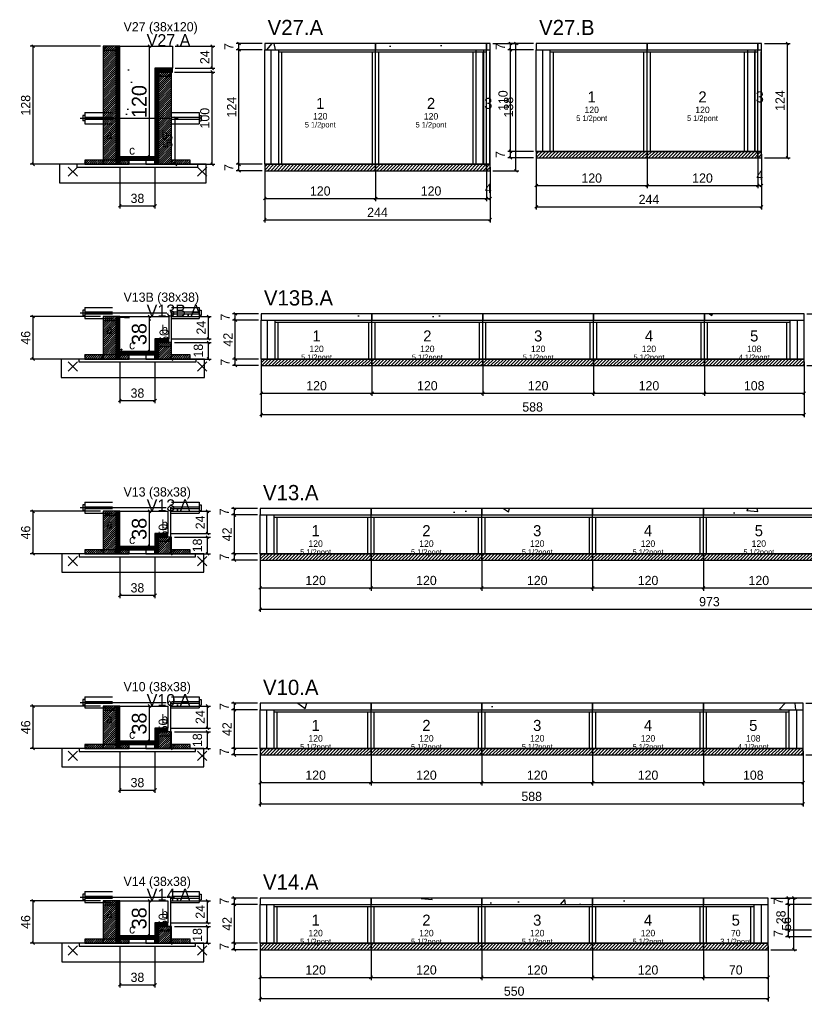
# Model space of a CAD drawing. Extents: x -69 to 3070, y -7974 to 1250.
# Drawn here: x -69 to 783, y -6760 to -5696 of the extents above; entities that cross this region are included whole.
import ezdxf
from ezdxf.enums import TextEntityAlignment as Align

# ---------------------------------------------------------------- set-up
doc = ezdxf.new("R2010")
doc.units = 0
for name, color, linetype in [('5', 5, 'Continuous'), ('barrote', 126, 'Continuous'), ('CONCRETO', 251, 'Continuous'), ('COTA', 241, 'Continuous'), ('Cota Seção (2x)', 241, 'Continuous'), ('detalhes', 7, 'Continuous'), ('Hachura', 251, 'Continuous'), ('Madeira', 126, 'Continuous'), ('NOMENCLATURA', 7, 'Continuous'), ('Painéis', 200, 'Continuous'), ('presilha', 224, 'Continuous'), ('SARR_2.2x7', 40, 'Continuous'), ('SARR_3.5x7', 81, 'Continuous'), ('SCO-___-LAJ', 224, 'Continuous'), ('TENSOR', 224, 'Continuous'), ('texto', 7, 'Continuous'), ('Texto Seção', 7, 'Continuous')]:
    doc.layers.add(name, color=color, linetype=linetype)
doc.dimstyles.new('PAINEL', dxfattribs={"dimtxt": 10, "dimasz": 3, "dimexe": 3, "dimexo": 3, "dimgap": 3, "dimtad": 1, "dimblk": 'OBLIQUE', "dimblk1": 'OBLIQUE', "dimcen": 2.5, "dimclrd": 4, "dimclre": 4, "dimclrt": 240, "dimazin": 3, "dimtfac": 1, "dimtmove": 0, "dimatfit": 3})
doc.dimstyles.new('SECAO2X', dxfattribs={"dimtxt": 16, "dimasz": 3, "dimexe": 3, "dimexo": 3, "dimgap": 3, "dimtad": 1, "dimblk": 'OBLIQUE', "dimblk1": 'OBLIQUE', "dimcen": 2.5, "dimclrd": 4, "dimclre": 4, "dimclrt": 240, "dimazin": 3, "dimtfac": 1, "dimtmove": 0, "dimatfit": 3})

# ---------------------------------------------------------------- blocks, each defined once
blk = doc.blocks.new('_OBLIQUE')
at = {"color": 0, "linetype": 'BYBLOCK'}
blk.add_line((-0.5, -0.5), (0.5, 0.5), dxfattribs=at)

msp = doc.modelspace()

# ---------------------------------------------------------------- hatches: boundary and pattern name
at = {"layer": 'Hachura'}
h = msp.add_hatch(dxfattribs=at)
h.set_pattern_fill('AR-CONC', scale=0.8)
h.paths.add_polyline_path([(197, -5729), (317, -5729), (317, -5722), (197, -5722)])
h = msp.add_hatch(dxfattribs=at)
h.set_pattern_fill('AR-CONC', scale=0.8)
h.paths.add_polyline_path([(317, -5729), (437, -5729), (437, -5722), (317, -5722)])
h = msp.add_hatch(dxfattribs=at)
h.set_pattern_fill('AR-CONC', scale=0.8)
h.paths.add_polyline_path([(437, -5729), (441, -5729), (441, -5722), (437, -5722)])
h = msp.add_hatch(dxfattribs=at)
h.set_pattern_fill('AR-CONC', scale=0.8)
h.paths.add_polyline_path([(491, -5729), (611, -5729), (611, -5722), (491, -5722)])
h = msp.add_hatch(dxfattribs=at)
h.set_pattern_fill('AR-CONC', scale=0.8)
h.paths.add_polyline_path([(611, -5729), (731, -5729), (731, -5722), (611, -5722)])
h = msp.add_hatch(dxfattribs=at)
h.set_pattern_fill('AR-CONC', scale=0.8)
h.paths.add_polyline_path([(731, -5729), (735, -5729), (735, -5722), (731, -5722)])
h = msp.add_hatch(dxfattribs=at)
h.set_pattern_fill('ANSI31', scale=0.5)
h.paths.add_polyline_path([(22, -5853), (36, -5853), (36, -5725), (22, -5725)])
h = msp.add_hatch(dxfattribs=at)
h.set_pattern_fill('ANSI31', scale=0.5)
h.paths.add_polyline_path([(22, -5729.4), (36, -5729.4), (36, -5725), (22, -5725)])
h = msp.add_hatch(dxfattribs=at)
h.set_pattern_fill('SOLID')
h.paths.add_polyline_path([(36, -5853), (40, -5853), (40, -5725), (36, -5725)])
h = msp.add_hatch(dxfattribs=at)
h.set_pattern_fill('AR-CONC')
h.paths.add_polyline_path([(40, -5845), (40, -5725), (97, -5725), (97, -5749), (78, -5749), (78, -5845)])
h = msp.add_hatch(dxfattribs=at)
h.set_pattern_fill('SOLID')
h.paths.add_polyline_path([(78, -5753), (97, -5753), (97, -5749), (78, -5749)])
h = msp.add_hatch(dxfattribs=at)
h.set_pattern_fill('SOLID')
h.paths.add_polyline_path([(78, -5853), (82, -5853), (82, -5753), (78, -5753)])
h = msp.add_hatch(dxfattribs=at)
h.set_pattern_fill('ANSI31', scale=0.5)
h.paths.add_polyline_path([(82, -5853), (96, -5853), (96, -5753), (82, -5753)])
h = msp.add_hatch(dxfattribs=at)
h.set_pattern_fill('ANSI31', scale=0.5)
h.paths.add_polyline_path([(82, -5757.4), (96, -5757.4), (96, -5753), (82, -5753)])
h = msp.add_hatch(dxfattribs=at)
h.set_pattern_fill('ANSI31', scale=0.8)
h.paths.add_polyline_path([(491, -5846), (611, -5846), (611, -5839), (491, -5839)])
h = msp.add_hatch(dxfattribs=at)
h.set_pattern_fill('ANSI31', scale=0.8)
h.paths.add_polyline_path([(611, -5846), (731, -5846), (731, -5839), (611, -5839)])
h = msp.add_hatch(dxfattribs=at)
h.set_pattern_fill('ANSI31', scale=0.8)
h.paths.add_polyline_path([(731, -5846), (735, -5846), (735, -5839), (731, -5839)])
h = msp.add_hatch(dxfattribs=at)
h.set_pattern_fill('ANSI31', scale=0.5)
h.paths.add_polyline_path([(2, -5853), (22, -5853), (22, -5848.6), (2, -5848.6)])
h = msp.add_hatch(dxfattribs=at)
h.set_pattern_fill('SOLID')
h.paths.add_polyline_path([(40, -5848.6), (78, -5848.6), (78, -5845), (40, -5845)])
h = msp.add_hatch(dxfattribs=at)
h.set_pattern_fill('ANSI31', scale=0.5)
h.paths.add_polyline_path([(40, -5853), (50, -5853), (50, -5848.6), (40, -5848.6)])
h = msp.add_hatch(dxfattribs=at)
h.set_pattern_fill('ANSI31', scale=0.5)
h.paths.add_polyline_path([(96, -5853), (116, -5853), (116, -5848.6), (96, -5848.6)])
h = msp.add_hatch(dxfattribs=at)
h.set_pattern_fill('ANSI31', scale=0.8)
h.paths.add_polyline_path([(197, -5860), (317, -5860), (317, -5853), (197, -5853)])
h = msp.add_hatch(dxfattribs=at)
h.set_pattern_fill('ANSI31', scale=0.8)
h.paths.add_polyline_path([(317, -5860), (437, -5860), (437, -5853), (317, -5853)])
h = msp.add_hatch(dxfattribs=at)
h.set_pattern_fill('ANSI31', scale=0.8)
h.paths.add_polyline_path([(437, -5860), (441, -5860), (441, -5853), (437, -5853)])
h = msp.add_hatch(dxfattribs=at)
h.set_pattern_fill('ANSI31', scale=0.5)
h.paths.add_polyline_path([(22, -6064), (36, -6064), (36, -6018), (22, -6018)])
h = msp.add_hatch(dxfattribs=at)
h.set_pattern_fill('ANSI31', scale=0.5)
h.paths.add_polyline_path([(22, -6022.4), (36, -6022.4), (36, -6018), (22, -6018)])
h = msp.add_hatch(dxfattribs=at)
h.set_pattern_fill('SOLID')
h.paths.add_polyline_path([(36, -6064), (40, -6064), (40, -6018), (36, -6018)])
h = msp.add_hatch(dxfattribs=at)
h.set_pattern_fill('AR-CONC')
h.paths.add_polyline_path([(40, -6056), (40, -6018), (93, -6018), (93, -6042), (78, -6042), (78, -6056)])
h = msp.add_hatch(dxfattribs=at)
h.set_pattern_fill('AR-CONC', scale=0.8)
h.paths.add_polyline_path([(193, -6022), (313, -6022), (313, -6015), (193, -6015)])
h = msp.add_hatch(dxfattribs=at)
h.set_pattern_fill('AR-CONC', scale=0.8)
h.paths.add_polyline_path([(313, -6022), (433, -6022), (433, -6015), (313, -6015)])
h = msp.add_hatch(dxfattribs=at)
h.set_pattern_fill('AR-CONC', scale=0.8)
h.paths.add_polyline_path([(433, -6022), (553, -6022), (553, -6015), (433, -6015)])
h = msp.add_hatch(dxfattribs=at)
h.set_pattern_fill('AR-CONC', scale=0.8)
h.paths.add_polyline_path([(553, -6022), (673, -6022), (673, -6015), (553, -6015)])
h = msp.add_hatch(dxfattribs=at)
h.set_pattern_fill('AR-CONC', scale=0.8)
h.paths.add_polyline_path([(673, -6022), (781, -6022), (781, -6015), (673, -6015)])
h = msp.add_hatch(dxfattribs=at)
h.set_pattern_fill('SOLID')
h.paths.add_polyline_path([(78, -6046), (93, -6046), (93, -6042), (78, -6042)])
h = msp.add_hatch(dxfattribs=at)
h.set_pattern_fill('SOLID')
h.paths.add_polyline_path([(78, -6064), (82, -6064), (82, -6046), (78, -6046)])
h = msp.add_hatch(dxfattribs=at)
h.set_pattern_fill('ANSI31', scale=0.5)
h.paths.add_polyline_path([(82, -6064), (96, -6064), (96, -6046), (82, -6046)])
h = msp.add_hatch(dxfattribs=at)
h.set_pattern_fill('ANSI31', scale=0.5)
h.paths.add_polyline_path([(82, -6050.4), (96, -6050.4), (96, -6046), (82, -6046)])
h = msp.add_hatch(dxfattribs=at)
h.set_pattern_fill('ANSI31', scale=0.5)
h.paths.add_polyline_path([(2, -6064), (22, -6064), (22, -6059.6), (2, -6059.6)])
h = msp.add_hatch(dxfattribs=at)
h.set_pattern_fill('SOLID')
h.paths.add_polyline_path([(40, -6059.6), (78, -6059.6), (78, -6056), (40, -6056)])
h = msp.add_hatch(dxfattribs=at)
h.set_pattern_fill('ANSI31', scale=0.5)
h.paths.add_polyline_path([(40, -6064), (50, -6064), (50, -6059.6), (40, -6059.6)])
h = msp.add_hatch(dxfattribs=at)
h.set_pattern_fill('ANSI31', scale=0.5)
h.paths.add_polyline_path([(96, -6064), (116, -6064), (116, -6059.6), (96, -6059.6)])
h = msp.add_hatch(dxfattribs=at)
h.set_pattern_fill('ANSI31', scale=0.8)
h.paths.add_polyline_path([(193, -6071), (313, -6071), (313, -6064), (193, -6064)])
h = msp.add_hatch(dxfattribs=at)
h.set_pattern_fill('ANSI31', scale=0.8)
h.paths.add_polyline_path([(313, -6071), (433, -6071), (433, -6064), (313, -6064)])
h = msp.add_hatch(dxfattribs=at)
h.set_pattern_fill('ANSI31', scale=0.8)
h.paths.add_polyline_path([(433, -6071), (553, -6071), (553, -6064), (433, -6064)])
h = msp.add_hatch(dxfattribs=at)
h.set_pattern_fill('ANSI31', scale=0.8)
h.paths.add_polyline_path([(553, -6071), (673, -6071), (673, -6064), (553, -6064)])
h = msp.add_hatch(dxfattribs=at)
h.set_pattern_fill('ANSI31', scale=0.8)
h.paths.add_polyline_path([(673, -6071), (781, -6071), (781, -6064), (673, -6064)])
h = msp.add_hatch(dxfattribs=at)
h.set_pattern_fill('ANSI31', scale=0.5)
h.paths.add_polyline_path([(22, -6275), (36, -6275), (36, -6229), (22, -6229)])
h = msp.add_hatch(dxfattribs=at)
h.set_pattern_fill('ANSI31', scale=0.5)
h.paths.add_polyline_path([(22, -6233.4), (36, -6233.4), (36, -6229), (22, -6229)])
h = msp.add_hatch(dxfattribs=at)
h.set_pattern_fill('SOLID')
h.paths.add_polyline_path([(36, -6275), (40, -6275), (40, -6229), (36, -6229)])
h = msp.add_hatch(dxfattribs=at)
h.set_pattern_fill('AR-CONC')
h.paths.add_polyline_path([(40, -6267), (40, -6229), (92, -6229), (92, -6253), (78, -6253), (78, -6267)])
h = msp.add_hatch(dxfattribs=at)
h.set_pattern_fill('AR-CONC', scale=0.8)
h.paths.add_polyline_path([(192, -6233), (312, -6233), (312, -6226), (192, -6226)])
h = msp.add_hatch(dxfattribs=at)
h.set_pattern_fill('AR-CONC', scale=0.8)
h.paths.add_polyline_path([(312, -6233), (432, -6233), (432, -6226), (312, -6226)])
h = msp.add_hatch(dxfattribs=at)
h.set_pattern_fill('AR-CONC', scale=0.8)
h.paths.add_polyline_path([(432, -6233), (552, -6233), (552, -6226), (432, -6226)])
h = msp.add_hatch(dxfattribs=at)
h.set_pattern_fill('AR-CONC', scale=0.8)
h.paths.add_polyline_path([(552, -6233), (672, -6233), (672, -6226), (552, -6226)])
h = msp.add_hatch(dxfattribs=at)
h.set_pattern_fill('AR-CONC', scale=0.8)
h.paths.add_polyline_path([(672, -6233), (792, -6233), (792, -6226), (672, -6226)])
h = msp.add_hatch(dxfattribs=at)
h.set_pattern_fill('SOLID')
h.paths.add_polyline_path([(78, -6257), (92, -6257), (92, -6253), (78, -6253)])
h = msp.add_hatch(dxfattribs=at)
h.set_pattern_fill('SOLID')
h.paths.add_polyline_path([(78, -6275), (82, -6275), (82, -6257), (78, -6257)])
h = msp.add_hatch(dxfattribs=at)
h.set_pattern_fill('ANSI31', scale=0.5)
h.paths.add_polyline_path([(82, -6275), (96, -6275), (96, -6257), (82, -6257)])
h = msp.add_hatch(dxfattribs=at)
h.set_pattern_fill('ANSI31', scale=0.5)
h.paths.add_polyline_path([(82, -6261.4), (96, -6261.4), (96, -6257), (82, -6257)])
h = msp.add_hatch(dxfattribs=at)
h.set_pattern_fill('ANSI31', scale=0.5)
h.paths.add_polyline_path([(2, -6275), (22, -6275), (22, -6270.6), (2, -6270.6)])
h = msp.add_hatch(dxfattribs=at)
h.set_pattern_fill('SOLID')
h.paths.add_polyline_path([(40, -6270.6), (78, -6270.6), (78, -6267), (40, -6267)])
h = msp.add_hatch(dxfattribs=at)
h.set_pattern_fill('ANSI31', scale=0.5)
h.paths.add_polyline_path([(40, -6275), (50, -6275), (50, -6270.6), (40, -6270.6)])
h = msp.add_hatch(dxfattribs=at)
h.set_pattern_fill('ANSI31', scale=0.5)
h.paths.add_polyline_path([(96, -6275), (116, -6275), (116, -6270.6), (96, -6270.6)])
h = msp.add_hatch(dxfattribs=at)
h.set_pattern_fill('ANSI31', scale=0.8)
h.paths.add_polyline_path([(192, -6282), (312, -6282), (312, -6275), (192, -6275)])
h = msp.add_hatch(dxfattribs=at)
h.set_pattern_fill('ANSI31', scale=0.8)
h.paths.add_polyline_path([(312, -6282), (432, -6282), (432, -6275), (312, -6275)])
h = msp.add_hatch(dxfattribs=at)
h.set_pattern_fill('ANSI31', scale=0.8)
h.paths.add_polyline_path([(432, -6282), (552, -6282), (552, -6275), (432, -6275)])
h = msp.add_hatch(dxfattribs=at)
h.set_pattern_fill('ANSI31', scale=0.8)
h.paths.add_polyline_path([(552, -6282), (672, -6282), (672, -6275), (552, -6275)])
h = msp.add_hatch(dxfattribs=at)
h.set_pattern_fill('ANSI31', scale=0.8)
h.paths.add_polyline_path([(672, -6282), (792, -6282), (792, -6275), (672, -6275)])
h = msp.add_hatch(dxfattribs=at)
h.set_pattern_fill('ANSI31', scale=0.5)
h.paths.add_polyline_path([(22, -6486), (36, -6486), (36, -6440), (22, -6440)])
h = msp.add_hatch(dxfattribs=at)
h.set_pattern_fill('ANSI31', scale=0.5)
h.paths.add_polyline_path([(22, -6444.4), (36, -6444.4), (36, -6440), (22, -6440)])
h = msp.add_hatch(dxfattribs=at)
h.set_pattern_fill('SOLID')
h.paths.add_polyline_path([(36, -6486), (40, -6486), (40, -6440), (36, -6440)])
h = msp.add_hatch(dxfattribs=at)
h.set_pattern_fill('AR-CONC')
h.paths.add_polyline_path([(40, -6478), (40, -6440), (92, -6440), (92, -6464), (78, -6464), (78, -6478)])
h = msp.add_hatch(dxfattribs=at)
h.set_pattern_fill('AR-CONC', scale=0.8)
h.paths.add_polyline_path([(192, -6444), (312, -6444), (312, -6437), (192, -6437)])
h = msp.add_hatch(dxfattribs=at)
h.set_pattern_fill('AR-CONC', scale=0.8)
h.paths.add_polyline_path([(312, -6444), (432, -6444), (432, -6437), (312, -6437)])
h = msp.add_hatch(dxfattribs=at)
h.set_pattern_fill('AR-CONC', scale=0.8)
h.paths.add_polyline_path([(432, -6444), (552, -6444), (552, -6437), (432, -6437)])
h = msp.add_hatch(dxfattribs=at)
h.set_pattern_fill('AR-CONC', scale=0.8)
h.paths.add_polyline_path([(552, -6444), (672, -6444), (672, -6437), (552, -6437)])
h = msp.add_hatch(dxfattribs=at)
h.set_pattern_fill('AR-CONC', scale=0.8)
h.paths.add_polyline_path([(672, -6444), (780, -6444), (780, -6437), (672, -6437)])
h = msp.add_hatch(dxfattribs=at)
h.set_pattern_fill('SOLID')
h.paths.add_polyline_path([(78, -6468), (92, -6468), (92, -6464), (78, -6464)])
h = msp.add_hatch(dxfattribs=at)
h.set_pattern_fill('SOLID')
h.paths.add_polyline_path([(40, -6481.6), (78, -6481.6), (78, -6478), (40, -6478)])
h = msp.add_hatch(dxfattribs=at)
h.set_pattern_fill('SOLID')
h.paths.add_polyline_path([(78, -6486), (82, -6486), (82, -6468), (78, -6468)])
h = msp.add_hatch(dxfattribs=at)
h.set_pattern_fill('ANSI31', scale=0.5)
h.paths.add_polyline_path([(82, -6486), (96, -6486), (96, -6468), (82, -6468)])
h = msp.add_hatch(dxfattribs=at)
h.set_pattern_fill('ANSI31', scale=0.5)
h.paths.add_polyline_path([(82, -6472.4), (96, -6472.4), (96, -6468), (82, -6468)])
h = msp.add_hatch(dxfattribs=at)
h.set_pattern_fill('ANSI31', scale=0.5)
h.paths.add_polyline_path([(2, -6486), (22, -6486), (22, -6481.6), (2, -6481.6)])
h = msp.add_hatch(dxfattribs=at)
h.set_pattern_fill('ANSI31', scale=0.5)
h.paths.add_polyline_path([(40, -6486), (50, -6486), (50, -6481.6), (40, -6481.6)])
h = msp.add_hatch(dxfattribs=at)
h.set_pattern_fill('ANSI31', scale=0.5)
h.paths.add_polyline_path([(96, -6486), (116, -6486), (116, -6481.6), (96, -6481.6)])
h = msp.add_hatch(dxfattribs=at)
h.set_pattern_fill('ANSI31', scale=0.8)
h.paths.add_polyline_path([(192, -6493), (312, -6493), (312, -6486), (192, -6486)])
h = msp.add_hatch(dxfattribs=at)
h.set_pattern_fill('ANSI31', scale=0.8)
h.paths.add_polyline_path([(312, -6493), (432, -6493), (432, -6486), (312, -6486)])
h = msp.add_hatch(dxfattribs=at)
h.set_pattern_fill('ANSI31', scale=0.8)
h.paths.add_polyline_path([(432, -6493), (552, -6493), (552, -6486), (432, -6486)])
h = msp.add_hatch(dxfattribs=at)
h.set_pattern_fill('ANSI31', scale=0.8)
h.paths.add_polyline_path([(552, -6493), (672, -6493), (672, -6486), (552, -6486)])
h = msp.add_hatch(dxfattribs=at)
h.set_pattern_fill('ANSI31', scale=0.8)
h.paths.add_polyline_path([(672, -6493), (780, -6493), (780, -6486), (672, -6486)])
h = msp.add_hatch(dxfattribs=at)
h.set_pattern_fill('AR-CONC', scale=0.8)
h.paths.add_polyline_path([(192, -6655), (312, -6655), (312, -6648), (192, -6648)])
h = msp.add_hatch(dxfattribs=at)
h.set_pattern_fill('AR-CONC', scale=0.8)
h.paths.add_polyline_path([(312, -6655), (432, -6655), (432, -6648), (312, -6648)])
h = msp.add_hatch(dxfattribs=at)
h.set_pattern_fill('AR-CONC', scale=0.8)
h.paths.add_polyline_path([(432, -6655), (552, -6655), (552, -6648), (432, -6648)])
h = msp.add_hatch(dxfattribs=at)
h.set_pattern_fill('AR-CONC', scale=0.8)
h.paths.add_polyline_path([(552, -6655), (672, -6655), (672, -6648), (552, -6648)])
h = msp.add_hatch(dxfattribs=at)
h.set_pattern_fill('AR-CONC', scale=0.8)
h.paths.add_polyline_path([(672, -6655), (742, -6655), (742, -6648), (672, -6648)])
h = msp.add_hatch(dxfattribs=at)
h.set_pattern_fill('ANSI31', scale=0.5)
h.paths.add_polyline_path([(22, -6697), (36, -6697), (36, -6651), (22, -6651)])
h = msp.add_hatch(dxfattribs=at)
h.set_pattern_fill('ANSI31', scale=0.5)
h.paths.add_polyline_path([(22, -6655.4), (36, -6655.4), (36, -6651), (22, -6651)])
h = msp.add_hatch(dxfattribs=at)
h.set_pattern_fill('SOLID')
h.paths.add_polyline_path([(36, -6697), (40, -6697), (40, -6651), (36, -6651)])
h = msp.add_hatch(dxfattribs=at)
h.set_pattern_fill('AR-CONC')
h.paths.add_polyline_path([(40, -6689), (40, -6651), (92, -6651), (92, -6675), (78, -6675), (78, -6689)])
h = msp.add_hatch(dxfattribs=at)
h.set_pattern_fill('SOLID')
h.paths.add_polyline_path([(78, -6679), (92, -6679), (92, -6675), (78, -6675)])
h = msp.add_hatch(dxfattribs=at)
h.set_pattern_fill('SOLID')
h.paths.add_polyline_path([(78, -6697), (82, -6697), (82, -6679), (78, -6679)])
h = msp.add_hatch(dxfattribs=at)
h.set_pattern_fill('ANSI31', scale=0.5)
h.paths.add_polyline_path([(82, -6697), (96, -6697), (96, -6679), (82, -6679)])
h = msp.add_hatch(dxfattribs=at)
h.set_pattern_fill('ANSI31', scale=0.5)
h.paths.add_polyline_path([(82, -6683.4), (96, -6683.4), (96, -6679), (82, -6679)])
h = msp.add_hatch(dxfattribs=at)
h.set_pattern_fill('SOLID')
h.paths.add_polyline_path([(40, -6692.6), (78, -6692.6), (78, -6689), (40, -6689)])
h = msp.add_hatch(dxfattribs=at)
h.set_pattern_fill('ANSI31', scale=0.5)
h.paths.add_polyline_path([(2, -6697), (22, -6697), (22, -6692.6), (2, -6692.6)])
h = msp.add_hatch(dxfattribs=at)
h.set_pattern_fill('ANSI31', scale=0.5)
h.paths.add_polyline_path([(40, -6697), (50, -6697), (50, -6692.6), (40, -6692.6)])
h = msp.add_hatch(dxfattribs=at)
h.set_pattern_fill('ANSI31', scale=0.5)
h.paths.add_polyline_path([(96, -6697), (116, -6697), (116, -6692.6), (96, -6692.6)])
h = msp.add_hatch(dxfattribs=at)
h.set_pattern_fill('ANSI31', scale=0.8)
h.paths.add_polyline_path([(192, -6704), (312, -6704), (312, -6697), (192, -6697)])
h = msp.add_hatch(dxfattribs=at)
h.set_pattern_fill('ANSI31', scale=0.8)
h.paths.add_polyline_path([(312, -6704), (432, -6704), (432, -6697), (312, -6697)])
h = msp.add_hatch(dxfattribs=at)
h.set_pattern_fill('ANSI31', scale=0.8)
h.paths.add_polyline_path([(432, -6704), (552, -6704), (552, -6697), (432, -6697)])
h = msp.add_hatch(dxfattribs=at)
h.set_pattern_fill('ANSI31', scale=0.8)
h.paths.add_polyline_path([(552, -6704), (672, -6704), (672, -6697), (552, -6697)])
h = msp.add_hatch(dxfattribs=at)
h.set_pattern_fill('ANSI31', scale=0.8)
h.paths.add_polyline_path([(672, -6704), (742, -6704), (742, -6697), (672, -6697)])

# ---------------------------------------------------------------- linework, layer by layer
for p, q in [((2, -5797), (32, -5797)), ((2, -5797), (2, -5809)), ((96, -5797), (126, -5797)), ((126, -5797), (126, -5809)), ((0, -5800), (0, -5806)), ((2, -5800), (0, -5800)), ((2, -5806), (0, -5806)), ((2, -5802), (32, -5802)), ((2, -5804), (32, -5804)), ((96, -5802), (126, -5802)), ((96, -5804), (126, -5804)), ((126, -5800), (128, -5800)), ((126, -5806), (128, -5806)), ((128, -5800), (128, -5806)), ((2, -5809), (32, -5809)), ((96, -5809), (126, -5809)), ((2, -6008), (32, -6008)), ((2, -6008), (2, -6020)), ((96, -6008), (126, -6008)), ((126, -6008), (126, -6020)), ((0, -6011), (0, -6017)), ((2, -6011), (0, -6011)), ((2, -6017), (0, -6017)), ((2, -6013), (32, -6013)), ((2, -6015), (32, -6015)), ((2, -6020), (32, -6020)), ((96, -6013), (126, -6013)), ((96, -6015), (126, -6015)), ((96, -6020), (126, -6020)), ((126, -6011), (128, -6011)), ((126, -6017), (128, -6017)), ((128, -6011), (128, -6017)), ((0, -6222), (0, -6228)), ((2, -6222), (0, -6222)), ((2, -6219), (32, -6219)), ((2, -6219), (2, -6231)), ((96, -6219), (126, -6219)), ((126, -6219), (126, -6231)), ((126, -6222), (128, -6222)), ((128, -6222), (128, -6228)), ((2, -6228), (0, -6228)), ((2, -6224), (32, -6224)), ((2, -6226), (32, -6226)), ((2, -6231), (32, -6231)), ((96, -6224), (126, -6224)), ((96, -6226), (126, -6226)), ((96, -6231), (126, -6231)), ((126, -6228), (128, -6228)), ((0, -6433), (0, -6439)), ((2, -6433), (0, -6433)), ((2, -6430), (32, -6430)), ((2, -6430), (2, -6442)), ((2, -6435), (32, -6435)), ((96, -6430), (126, -6430)), ((96, -6435), (126, -6435)), ((126, -6430), (126, -6442)), ((126, -6433), (128, -6433)), ((128, -6433), (128, -6439)), ((2, -6439), (0, -6439)), ((2, -6437), (32, -6437)), ((2, -6442), (32, -6442)), ((96, -6437), (126, -6437)), ((96, -6442), (126, -6442)), ((126, -6439), (128, -6439)), ((0, -6644), (0, -6650)), ((2, -6644), (0, -6644)), ((2, -6641), (32, -6641)), ((2, -6641), (2, -6653)), ((2, -6646), (32, -6646)), ((2, -6648), (32, -6648)), ((96, -6641), (126, -6641)), ((96, -6646), (126, -6646)), ((96, -6648), (126, -6648)), ((126, -6641), (126, -6653)), ((126, -6644), (128, -6644)), ((128, -6644), (128, -6650)), ((2, -6650), (0, -6650)), ((2, -6653), (32, -6653)), ((96, -6653), (126, -6653)), ((126, -6650), (128, -6650))]:
    msp.add_line(p, q)
at = {"layer": 'barrote'}
for points in [[(-25.5, -5873), (133.5, -5873), (133.5, -5853), (-25.5, -5853)], [(-23.5, -6084), (131.5, -6084), (131.5, -6064), (-23.5, -6064)], [(-23, -6295), (131, -6295), (131, -6275), (-23, -6275)], [(-23, -6506), (131, -6506), (131, -6486), (-23, -6486)], [(-23, -6717), (131, -6717), (131, -6697), (-23, -6697)]]:
    msp.add_lwpolyline(points, close=True, dxfattribs=at)
at = {"layer": 'CONCRETO'}
for points in [[(40, -5845), (40, -5725), (97, -5725), (97, -5749), (78, -5749), (78, -5845)], [(40, -6056), (40, -6018), (93, -6018), (93, -6042), (78, -6042), (78, -6056)], [(40, -6267), (40, -6229), (92, -6229), (92, -6253), (78, -6253), (78, -6267)], [(40, -6478), (40, -6440), (92, -6440), (92, -6464), (78, -6464), (78, -6478)], [(40, -6689), (40, -6651), (92, -6651), (92, -6675), (78, -6675), (78, -6689)]]:
    msp.add_lwpolyline(points, close=True, dxfattribs=at)
at = {"layer": 'Madeira'}
for points in [[(22, -5853), (36, -5853), (36, -5725), (22, -5725)], [(22, -5729.4), (36, -5729.4), (36, -5725), (22, -5725)], [(82, -5853), (96, -5853), (96, -5753), (82, -5753)], [(82, -5757.4), (96, -5757.4), (96, -5753), (82, -5753)], [(2, -5853), (22, -5853), (22, -5848.6), (2, -5848.6)], [(22, -5853), (36, -5853), (36, -5848.6), (22, -5848.6)], [(40, -5853), (50, -5853), (50, -5848.6), (40, -5848.6)], [(68, -5853), (78, -5853), (78, -5848.6), (68, -5848.6)], [(96, -5853), (116, -5853), (116, -5848.6), (96, -5848.6)], [(22, -6064), (36, -6064), (36, -6018), (22, -6018)], [(22, -6022.4), (36, -6022.4), (36, -6018), (22, -6018)], [(82, -6064), (96, -6064), (96, -6046), (82, -6046)], [(82, -6050.4), (96, -6050.4), (96, -6046), (82, -6046)], [(2, -6064), (22, -6064), (22, -6059.6), (2, -6059.6)], [(22, -6064), (36, -6064), (36, -6059.6), (22, -6059.6)], [(40, -6064), (50, -6064), (50, -6059.6), (40, -6059.6)], [(68, -6064), (78, -6064), (78, -6059.6), (68, -6059.6)], [(96, -6064), (116, -6064), (116, -6059.6), (96, -6059.6)], [(22, -6275), (36, -6275), (36, -6229), (22, -6229)], [(22, -6233.4), (36, -6233.4), (36, -6229), (22, -6229)], [(82, -6275), (96, -6275), (96, -6257), (82, -6257)], [(82, -6261.4), (96, -6261.4), (96, -6257), (82, -6257)], [(2, -6275), (22, -6275), (22, -6270.6), (2, -6270.6)], [(22, -6275), (36, -6275), (36, -6270.6), (22, -6270.6)], [(40, -6275), (50, -6275), (50, -6270.6), (40, -6270.6)], [(68, -6275), (78, -6275), (78, -6270.6), (68, -6270.6)], [(96, -6275), (116, -6275), (116, -6270.6), (96, -6270.6)], [(22, -6486), (36, -6486), (36, -6440), (22, -6440)], [(22, -6444.4), (36, -6444.4), (36, -6440), (22, -6440)], [(82, -6486), (96, -6486), (96, -6468), (82, -6468)], [(82, -6472.4), (96, -6472.4), (96, -6468), (82, -6468)], [(2, -6486), (22, -6486), (22, -6481.6), (2, -6481.6)], [(22, -6486), (36, -6486), (36, -6481.6), (22, -6481.6)], [(40, -6486), (50, -6486), (50, -6481.6), (40, -6481.6)], [(68, -6486), (78, -6486), (78, -6481.6), (68, -6481.6)], [(96, -6486), (116, -6486), (116, -6481.6), (96, -6481.6)], [(22, -6697), (36, -6697), (36, -6651), (22, -6651)], [(22, -6655.4), (36, -6655.4), (36, -6651), (22, -6651)], [(82, -6697), (96, -6697), (96, -6679), (82, -6679)], [(82, -6683.4), (96, -6683.4), (96, -6679), (82, -6679)], [(2, -6697), (22, -6697), (22, -6692.6), (2, -6692.6)], [(22, -6697), (36, -6697), (36, -6692.6), (22, -6692.6)], [(40, -6697), (50, -6697), (50, -6692.6), (40, -6692.6)], [(68, -6697), (78, -6697), (78, -6692.6), (68, -6692.6)], [(96, -6697), (116, -6697), (116, -6692.6), (96, -6692.6)]]:
    msp.add_lwpolyline(points, close=True, dxfattribs=at)
at = {"layer": 'Painéis'}
for p, q in [((197, -5729), (317, -5729)), ((197, -5853), (197, -5729)), ((317, -5853), (317, -5729)), ((317, -5853), (317, -5729)), ((317, -5729), (437, -5729)), ((317, -5853), (317, -5729)), ((437, -5853), (437, -5729)), ((437, -5853), (437, -5729)), ((437, -5729), (441, -5729)), ((437, -5853), (437, -5729)), ((441, -5853), (441, -5729)), ((491, -5729), (611, -5729)), ((491, -5839), (491, -5729)), ((611, -5839), (611, -5729)), ((611, -5839), (611, -5729)), ((611, -5729), (731, -5729)), ((611, -5839), (611, -5729)), ((731, -5839), (731, -5729)), ((731, -5839), (731, -5729)), ((731, -5729), (735, -5729)), ((731, -5839), (731, -5729)), ((735, -5839), (735, -5729)), ((491, -5839), (611, -5839)), ((611, -5839), (731, -5839)), ((731, -5839), (735, -5839)), ((197, -5853), (317, -5853)), ((317, -5853), (437, -5853)), ((437, -5853), (441, -5853)), ((193, -6022), (313, -6022)), ((193, -6064), (193, -6022)), ((313, -6064), (313, -6022)), ((313, -6064), (313, -6022)), ((313, -6022), (433, -6022)), ((313, -6064), (313, -6022)), ((433, -6064), (433, -6022)), ((433, -6064), (433, -6022)), ((433, -6022), (553, -6022)), ((433, -6064), (433, -6022)), ((553, -6064), (553, -6022)), ((553, -6064), (553, -6022)), ((553, -6022), (673, -6022)), ((553, -6064), (553, -6022)), ((673, -6064), (673, -6022)), ((673, -6064), (673, -6022)), ((673, -6022), (781, -6022)), ((673, -6064), (673, -6022)), ((781, -6064), (781, -6022)), ((193, -6064), (313, -6064)), ((313, -6064), (433, -6064)), ((433, -6064), (553, -6064)), ((553, -6064), (673, -6064)), ((673, -6064), (781, -6064)), ((192, -6233), (312, -6233)), ((192, -6275), (192, -6233)), ((312, -6275), (312, -6233)), ((312, -6275), (312, -6233)), ((312, -6233), (432, -6233)), ((312, -6275), (312, -6233)), ((432, -6275), (432, -6233)), ((432, -6275), (432, -6233)), ((432, -6233), (552, -6233)), ((432, -6275), (432, -6233)), ((552, -6275), (552, -6233)), ((552, -6275), (552, -6233)), ((552, -6233), (672, -6233)), ((552, -6275), (552, -6233)), ((672, -6275), (672, -6233)), ((672, -6275), (672, -6233)), ((672, -6233), (792, -6233)), ((672, -6275), (672, -6233)), ((192, -6275), (312, -6275)), ((312, -6275), (432, -6275)), ((432, -6275), (552, -6275)), ((552, -6275), (672, -6275)), ((672, -6275), (792, -6275)), ((192, -6444), (312, -6444)), ((192, -6486), (192, -6444)), ((312, -6486), (312, -6444)), ((312, -6486), (312, -6444)), ((312, -6444), (432, -6444)), ((312, -6486), (312, -6444)), ((432, -6486), (432, -6444)), ((432, -6486), (432, -6444)), ((432, -6444), (552, -6444)), ((432, -6486), (432, -6444)), ((552, -6486), (552, -6444)), ((552, -6486), (552, -6444)), ((552, -6444), (672, -6444)), ((552, -6486), (552, -6444)), ((672, -6486), (672, -6444)), ((672, -6486), (672, -6444)), ((672, -6444), (780, -6444)), ((672, -6486), (672, -6444)), ((780, -6486), (780, -6444)), ((192, -6486), (312, -6486)), ((312, -6486), (432, -6486)), ((432, -6486), (552, -6486)), ((552, -6486), (672, -6486)), ((672, -6486), (780, -6486)), ((192, -6655), (312, -6655)), ((192, -6697), (192, -6655)), ((312, -6697), (312, -6655)), ((312, -6697), (312, -6655)), ((312, -6655), (432, -6655)), ((312, -6697), (312, -6655)), ((432, -6697), (432, -6655)), ((432, -6697), (432, -6655)), ((432, -6655), (552, -6655)), ((432, -6697), (432, -6655)), ((552, -6697), (552, -6655)), ((552, -6697), (552, -6655)), ((552, -6655), (672, -6655)), ((552, -6697), (552, -6655)), ((672, -6697), (672, -6655)), ((672, -6697), (672, -6655)), ((672, -6655), (742, -6655)), ((672, -6697), (672, -6655)), ((742, -6697), (742, -6655)), ((192, -6697), (312, -6697)), ((312, -6697), (432, -6697)), ((432, -6697), (552, -6697)), ((552, -6697), (672, -6697)), ((672, -6697), (742, -6697))]:
    msp.add_line(p, q, dxfattribs=at)
at = {"layer": 'Painéis', "color": 8}
for points in [[(197, -5729), (317, -5729), (317, -5722), (197, -5722)], [(317, -5729), (437, -5729), (437, -5722), (317, -5722)], [(437, -5729), (441, -5729), (441, -5722), (437, -5722)], [(491, -5729), (611, -5729), (611, -5722), (491, -5722)], [(611, -5729), (731, -5729), (731, -5722), (611, -5722)], [(731, -5729), (735, -5729), (735, -5722), (731, -5722)], [(491, -5846), (611, -5846), (611, -5839), (491, -5839)], [(611, -5846), (731, -5846), (731, -5839), (611, -5839)], [(731, -5846), (735, -5846), (735, -5839), (731, -5839)], [(197, -5860), (317, -5860), (317, -5853), (197, -5853)], [(317, -5860), (437, -5860), (437, -5853), (317, -5853)], [(437, -5860), (441, -5860), (441, -5853), (437, -5853)], [(193, -6022), (313, -6022), (313, -6015), (193, -6015)], [(313, -6022), (433, -6022), (433, -6015), (313, -6015)], [(433, -6022), (553, -6022), (553, -6015), (433, -6015)], [(553, -6022), (673, -6022), (673, -6015), (553, -6015)], [(673, -6022), (781, -6022), (781, -6015), (673, -6015)], [(193, -6071), (313, -6071), (313, -6064), (193, -6064)], [(313, -6071), (433, -6071), (433, -6064), (313, -6064)], [(433, -6071), (553, -6071), (553, -6064), (433, -6064)], [(553, -6071), (673, -6071), (673, -6064), (553, -6064)], [(673, -6071), (781, -6071), (781, -6064), (673, -6064)], [(192, -6233), (312, -6233), (312, -6226), (192, -6226)], [(312, -6233), (432, -6233), (432, -6226), (312, -6226)], [(432, -6233), (552, -6233), (552, -6226), (432, -6226)], [(552, -6233), (672, -6233), (672, -6226), (552, -6226)], [(672, -6233), (792, -6233), (792, -6226), (672, -6226)], [(192, -6282), (312, -6282), (312, -6275), (192, -6275)], [(312, -6282), (432, -6282), (432, -6275), (312, -6275)], [(432, -6282), (552, -6282), (552, -6275), (432, -6275)], [(552, -6282), (672, -6282), (672, -6275), (552, -6275)], [(672, -6282), (792, -6282), (792, -6275), (672, -6275)], [(192, -6444), (312, -6444), (312, -6437), (192, -6437)], [(312, -6444), (432, -6444), (432, -6437), (312, -6437)], [(432, -6444), (552, -6444), (552, -6437), (432, -6437)], [(552, -6444), (672, -6444), (672, -6437), (552, -6437)], [(672, -6444), (780, -6444), (780, -6437), (672, -6437)], [(192, -6493), (312, -6493), (312, -6486), (192, -6486)], [(312, -6493), (432, -6493), (432, -6486), (312, -6486)], [(432, -6493), (552, -6493), (552, -6486), (432, -6486)], [(552, -6493), (672, -6493), (672, -6486), (552, -6486)], [(672, -6493), (780, -6493), (780, -6486), (672, -6486)], [(192, -6655), (312, -6655), (312, -6648), (192, -6648)], [(312, -6655), (432, -6655), (432, -6648), (312, -6648)], [(432, -6655), (552, -6655), (552, -6648), (432, -6648)], [(552, -6655), (672, -6655), (672, -6648), (552, -6648)], [(672, -6655), (742, -6655), (742, -6648), (672, -6648)], [(192, -6704), (312, -6704), (312, -6697), (192, -6697)], [(312, -6704), (432, -6704), (432, -6697), (312, -6697)], [(432, -6704), (552, -6704), (552, -6697), (432, -6697)], [(552, -6704), (672, -6704), (672, -6697), (552, -6697)], [(672, -6704), (742, -6704), (742, -6697), (672, -6697)]]:
    msp.add_lwpolyline(points, close=True, dxfattribs=at)
at = {"layer": 'Painéis'}
for points in [[(36, -5853), (40, -5853), (40, -5725), (36, -5725)], [(78, -5753), (97, -5753), (97, -5749), (78, -5749)], [(78, -5853), (82, -5853), (82, -5753), (78, -5753)], [(40, -5848.6), (78, -5848.6), (78, -5845), (40, -5845)], [(36, -6064), (40, -6064), (40, -6018), (36, -6018)], [(78, -6046), (93, -6046), (93, -6042), (78, -6042)], [(78, -6064), (82, -6064), (82, -6046), (78, -6046)], [(40, -6059.6), (78, -6059.6), (78, -6056), (40, -6056)], [(36, -6275), (40, -6275), (40, -6229), (36, -6229)], [(78, -6257), (92, -6257), (92, -6253), (78, -6253)], [(78, -6275), (82, -6275), (82, -6257), (78, -6257)], [(40, -6270.6), (78, -6270.6), (78, -6267), (40, -6267)], [(36, -6486), (40, -6486), (40, -6440), (36, -6440)], [(78, -6468), (92, -6468), (92, -6464), (78, -6464)], [(40, -6481.6), (78, -6481.6), (78, -6478), (40, -6478)], [(78, -6486), (82, -6486), (82, -6468), (78, -6468)], [(36, -6697), (40, -6697), (40, -6651), (36, -6651)], [(78, -6679), (92, -6679), (92, -6675), (78, -6675)], [(78, -6697), (82, -6697), (82, -6679), (78, -6679)], [(40, -6692.6), (78, -6692.6), (78, -6689), (40, -6689)]]:
    msp.add_lwpolyline(points, close=True, dxfattribs=at)
at = {"layer": 'presilha'}
for p, q in [((-16, -5866), (-6, -5856)), ((-16, -5856), (-6, -5866)), ((124, -5866), (134, -5856)), ((124, -5856), (134, -5866)), ((-16, -6077), (-6, -6067)), ((-16, -6067), (-6, -6077)), ((124, -6077), (134, -6067)), ((124, -6067), (134, -6077)), ((-16, -6288), (-6, -6278)), ((-16, -6278), (-6, -6288)), ((124, -6288), (134, -6278)), ((124, -6278), (134, -6288)), ((-16, -6499), (-6, -6489)), ((-16, -6489), (-6, -6499)), ((124, -6499), (134, -6489)), ((124, -6489), (134, -6499)), ((-16, -6710), (-6, -6700)), ((-16, -6700), (-6, -6710)), ((124, -6710), (134, -6700)), ((124, -6700), (134, -6710))]:
    msp.add_line(p, q, dxfattribs=at)
at = {"layer": 'SARR_2.2x7'}
for p, q in [((204, -5853), (204, -5729)), ((212, -5731.2), (317, -5731.2)), ((317, -5731.2), (437, -5731.2)), ((434, -5853), (434, -5729)), ((498, -5839), (498, -5729)), ((506, -5731.2), (611, -5731.2)), ((611, -5731.2), (731, -5731.2)), ((728, -5839), (728, -5729)), ((200, -6064), (200, -6022)), ((208, -6024.2), (313, -6024.2)), ((313, -6024.2), (433, -6024.2)), ((433, -6024.2), (553, -6024.2)), ((553, -6024.2), (673, -6024.2)), ((673, -6024.2), (766, -6024.2)), ((774, -6064), (774, -6022)), ((199, -6275), (199, -6233)), ((207, -6235.2), (312, -6235.2)), ((312, -6235.2), (432, -6235.2)), ((432, -6235.2), (552, -6235.2)), ((552, -6235.2), (672, -6235.2)), ((672, -6235.2), (792, -6235.2)), ((199, -6486), (199, -6444)), ((207, -6446.2), (312, -6446.2)), ((312, -6446.2), (432, -6446.2)), ((432, -6446.2), (552, -6446.2)), ((552, -6446.2), (672, -6446.2)), ((672, -6446.2), (765, -6446.2)), ((773, -6486), (773, -6444)), ((199, -6697), (199, -6655)), ((207, -6657.2), (312, -6657.2)), ((312, -6657.2), (432, -6657.2)), ((432, -6657.2), (552, -6657.2)), ((552, -6657.2), (672, -6657.2)), ((672, -6657.2), (727, -6657.2)), ((735, -6697), (735, -6655))]:
    msp.add_line(p, q, dxfattribs=at)
at = {"layer": 'SARR_3.5x7'}
for p, q in [((212, -5853), (212, -5729)), ((215.5, -5853), (215.5, -5731.2)), ((313.5, -5853), (313.5, -5731.2)), ((317, -5853), (317, -5729)), ((317, -5853), (317, -5729)), ((320.5, -5853), (320.5, -5731.2)), ((422.5, -5853), (422.5, -5731.2)), ((426, -5853), (426, -5729)), ((433.5, -5853), (433.5, -5731.2)), ((437, -5853), (437, -5729)), ((437, -5853), (437, -5729)), ((440.5, -5853), (440.5, -5731.2)), ((506, -5839), (506, -5729)), ((509.5, -5839), (509.5, -5731.2)), ((607.5, -5839), (607.5, -5731.2)), ((611, -5839), (611, -5729)), ((611, -5839), (611, -5729)), ((614.5, -5839), (614.5, -5731.2)), ((716.5, -5839), (716.5, -5731.2)), ((720, -5839), (720, -5729)), ((727.5, -5839), (727.5, -5731.2)), ((731, -5839), (731, -5729)), ((731, -5839), (731, -5729)), ((734.5, -5839), (734.5, -5731.2)), ((506, -5839), (509.5, -5839)), ((607.5, -5839), (611, -5839)), ((611, -5839), (614.5, -5839)), ((716.5, -5839), (720, -5839)), ((727.5, -5839), (731, -5839)), ((731, -5839), (734.5, -5839)), ((212, -5853), (215.5, -5853)), ((313.5, -5853), (317, -5853)), ((317, -5853), (320.5, -5853)), ((422.5, -5853), (426, -5853)), ((433.5, -5853), (437, -5853)), ((437, -5853), (440.5, -5853)), ((208, -6064), (208, -6022)), ((211.5, -6064), (211.5, -6024.2)), ((309.5, -6064), (309.5, -6024.2)), ((313, -6064), (313, -6022)), ((313, -6064), (313, -6022)), ((316.5, -6064), (316.5, -6024.2)), ((429.5, -6064), (429.5, -6024.2)), ((433, -6064), (433, -6022)), ((433, -6064), (433, -6022)), ((436.5, -6064), (436.5, -6024.2)), ((549.5, -6064), (549.5, -6024.2)), ((553, -6064), (553, -6022)), ((553, -6064), (553, -6022)), ((556.5, -6064), (556.5, -6024.2)), ((669.5, -6064), (669.5, -6024.2)), ((673, -6064), (673, -6022)), ((673, -6064), (673, -6022)), ((676.5, -6064), (676.5, -6024.2)), ((762.5, -6064), (762.5, -6024.2)), ((766, -6064), (766, -6022)), ((208, -6064), (211.5, -6064)), ((309.5, -6064), (313, -6064)), ((313, -6064), (316.5, -6064)), ((429.5, -6064), (433, -6064)), ((433, -6064), (436.5, -6064)), ((549.5, -6064), (553, -6064)), ((553, -6064), (556.5, -6064)), ((669.5, -6064), (673, -6064)), ((673, -6064), (676.5, -6064)), ((762.5, -6064), (766, -6064)), ((207, -6275), (207, -6233)), ((312, -6275), (312, -6233)), ((312, -6275), (312, -6233)), ((432, -6275), (432, -6233)), ((432, -6275), (432, -6233)), ((552, -6275), (552, -6233)), ((552, -6275), (552, -6233)), ((672, -6275), (672, -6233)), ((672, -6275), (672, -6233)), ((210.5, -6275), (210.5, -6235.2)), ((308.5, -6275), (308.5, -6235.2)), ((315.5, -6275), (315.5, -6235.2)), ((428.5, -6275), (428.5, -6235.2)), ((435.5, -6275), (435.5, -6235.2)), ((548.5, -6275), (548.5, -6235.2)), ((555.5, -6275), (555.5, -6235.2)), ((668.5, -6275), (668.5, -6235.2)), ((675.5, -6275), (675.5, -6235.2)), ((207, -6275), (210.5, -6275)), ((308.5, -6275), (312, -6275)), ((312, -6275), (315.5, -6275)), ((428.5, -6275), (432, -6275)), ((432, -6275), (435.5, -6275)), ((548.5, -6275), (552, -6275)), ((552, -6275), (555.5, -6275)), ((668.5, -6275), (672, -6275)), ((672, -6275), (675.5, -6275)), ((207, -6486), (207, -6444)), ((210.5, -6486), (210.5, -6446.2)), ((308.5, -6486), (308.5, -6446.2)), ((312, -6486), (312, -6444)), ((312, -6486), (312, -6444)), ((315.5, -6486), (315.5, -6446.2)), ((428.5, -6486), (428.5, -6446.2)), ((432, -6486), (432, -6444)), ((432, -6486), (432, -6444)), ((435.5, -6486), (435.5, -6446.2)), ((548.5, -6486), (548.5, -6446.2)), ((552, -6486), (552, -6444)), ((552, -6486), (552, -6444)), ((555.5, -6486), (555.5, -6446.2)), ((668.5, -6486), (668.5, -6446.2)), ((672, -6486), (672, -6444)), ((672, -6486), (672, -6444)), ((675.5, -6486), (675.5, -6446.2)), ((761.5, -6486), (761.5, -6446.2)), ((765, -6486), (765, -6444)), ((207, -6486), (210.5, -6486)), ((308.5, -6486), (312, -6486)), ((312, -6486), (315.5, -6486)), ((428.5, -6486), (432, -6486)), ((432, -6486), (435.5, -6486)), ((548.5, -6486), (552, -6486)), ((552, -6486), (555.5, -6486)), ((668.5, -6486), (672, -6486)), ((672, -6486), (675.5, -6486)), ((761.5, -6486), (765, -6486)), ((207, -6697), (207, -6655)), ((210.5, -6697), (210.5, -6657.2)), ((308.5, -6697), (308.5, -6657.2)), ((312, -6697), (312, -6655)), ((312, -6697), (312, -6655)), ((315.5, -6697), (315.5, -6657.2)), ((428.5, -6697), (428.5, -6657.2)), ((432, -6697), (432, -6655)), ((432, -6697), (432, -6655)), ((435.5, -6697), (435.5, -6657.2)), ((548.5, -6697), (548.5, -6657.2)), ((552, -6697), (552, -6655)), ((552, -6697), (552, -6655)), ((555.5, -6697), (555.5, -6657.2)), ((668.5, -6697), (668.5, -6657.2)), ((672, -6697), (672, -6655)), ((672, -6697), (672, -6655)), ((675.5, -6697), (675.5, -6657.2)), ((723.5, -6697), (723.5, -6657.2)), ((727, -6697), (727, -6655)), ((207, -6697), (210.5, -6697)), ((308.5, -6697), (312, -6697)), ((312, -6697), (315.5, -6697)), ((428.5, -6697), (432, -6697)), ((432, -6697), (435.5, -6697)), ((548.5, -6697), (552, -6697)), ((552, -6697), (555.5, -6697)), ((668.5, -6697), (672, -6697)), ((672, -6697), (675.5, -6697)), ((723.5, -6697), (727, -6697))]:
    msp.add_line(p, q, dxfattribs=at)
at = {"layer": 'SCO-___-LAJ'}
for points in [[(-6.5, -5856.2), (124.5, -5856.2), (124.5, -5853), (-6.5, -5853)], [(-4.5, -6067.2), (122.5, -6067.2), (122.5, -6064), (-4.5, -6064)], [(-4, -6278.2), (122, -6278.2), (122, -6275), (-4, -6275)], [(-4, -6489.2), (122, -6489.2), (122, -6486), (-4, -6486)], [(-4, -6700.2), (122, -6700.2), (122, -6697), (-4, -6697)]]:
    msp.add_lwpolyline(points, close=True, dxfattribs=at)
at = {"layer": 'TENSOR'}
for p, q in [((-3, -5803), (95, -5803)), ((-3, -6014), (91, -6014)), ((-3, -6225), (90, -6225)), ((-3, -6436), (90, -6436)), ((-3, -6647), (90, -6647))]:
    msp.add_line(p, q, dxfattribs=at)

# ---------------------------------------------------------------- texts
at = {"layer": '5'}
for s, height, p in [('1', 12, (551, -5780)), ('2', 12, (671, -5780)), ('3', 12, (733, -5780)), ('1', 12, (257, -5787)), ('2', 12, (377, -5787)), ('3', 12, (439, -5787)), ('120', 7, (257, -5801)), ('120', 7, (377, -5801)), ('120', 7, (551, -5794)), ('120', 7, (671, -5794)), ('1', 12, (253, -6039)), ('2', 12, (373, -6039)), ('3', 12, (493, -6039)), ('4', 12, (613, -6039)), ('5', 12, (727, -6039)), ('120', 7, (253, -6053)), ('120', 7, (373, -6053)), ('120', 7, (493, -6053)), ('120', 7, (613, -6053)), ('108', 7, (727, -6053)), ('1', 12, (252, -6250)), ('2', 12, (372, -6250)), ('3', 12, (492, -6250)), ('4', 12, (612, -6250)), ('5', 12, (732, -6250)), ('120', 7, (252, -6264)), ('120', 7, (372, -6264)), ('120', 7, (492, -6264)), ('120', 7, (612, -6264)), ('120', 7, (732, -6264)), ('1', 12, (252, -6461)), ('2', 12, (372, -6461)), ('3', 12, (492, -6461)), ('4', 12, (612, -6461)), ('5', 12, (726, -6461)), ('120', 7, (252, -6475)), ('120', 7, (372, -6475)), ('120', 7, (492, -6475)), ('120', 7, (612, -6475)), ('108', 7, (726, -6475)), ('1', 12, (252, -6672)), ('2', 12, (372, -6672)), ('3', 12, (492, -6672)), ('4', 12, (612, -6672)), ('5', 12, (707, -6672)), ('120', 7, (252, -6686)), ('120', 7, (372, -6686)), ('120', 7, (492, -6686)), ('120', 7, (612, -6686)), ('70', 7, (707, -6686))]:
    msp.add_text(s, height=height, dxfattribs=at).set_placement(p, align=Align.MIDDLE_CENTER)
at = {"layer": 'detalhes'}
for s, p in [('a', (25, -5825.7)), ('b', (85, -5825.7)), ('c', (50, -5842.5)), ('a', (25, -6036.7)), ('b', (85, -6036.7)), ('c', (50, -6053.5)), ('a', (25, -6247.7)), ('b', (85, -6247.7)), ('c', (50, -6264.5)), ('a', (25, -6458.7)), ('b', (85, -6458.7)), ('c', (50, -6475.5)), ('a', (25, -6669.7)), ('b', (85, -6669.7)), ('c', (50, -6686.5))]:
    msp.add_text(s, height=9.6, dxfattribs=at).set_placement(p)
at = {"layer": 'NOMENCLATURA'}
for s, p in [('V27.A', (200, -5713)), ('V27.B', (494, -5713)), ('V13B.A', (196, -6006)), ('V13.A', (195, -6217)), ('V10.A', (195, -6428)), ('V14.A', (195, -6639))]:
    msp.add_text(s, height=16.5, dxfattribs=at).set_placement(p)
at = {"layer": 'texto', "char_height": 6, "attachment_point": 5}
for s, insert in [('5 1/2pont', (257, -5811)), ('5 1/2pont', (377, -5811)), ('5 1/2pont', (551, -5804)), ('5 1/2pont', (671, -5804)), ('5 1/2pont', (253, -6063)), ('5 1/2pont', (373, -6063)), ('5 1/2pont', (493, -6063)), ('5 1/2pont', (613, -6063)), ('4 1/2pont', (727, -6063)), ('5 1/2pont', (252, -6274)), ('5 1/2pont', (372, -6274)), ('5 1/2pont', (492, -6274)), ('5 1/2pont', (612, -6274)), ('5 1/2pont', (732, -6274)), ('5 1/2pont', (252, -6485)), ('5 1/2pont', (372, -6485)), ('5 1/2pont', (492, -6485)), ('5 1/2pont', (612, -6485)), ('4 1/2pont', (726, -6485)), ('5 1/2pont', (252, -6696)), ('5 1/2pont', (372, -6696)), ('5 1/2pont', (492, -6696)), ('5 1/2pont', (612, -6696)), ('3 1/2pont', (707, -6696))]:
    msp.add_mtext(s, dxfattribs=dict(at, insert=insert))
at = {"layer": 'Texto Seção'}
for s, height, p in [('V27 (38x120)', 10, (44, -5709)), ('V27.A', 13, (69, -5725)), ('V13B (38x38)', 10, (44, -6002)), ('V13B.A', 13, (69, -6018)), ('V13 (38x38)', 10, (44, -6213)), ('V13.A', 13, (69, -6229)), ('V10 (38x38)', 10, (44, -6424)), ('V10.A', 13, (69, -6440)), ('V14 (38x38)', 10, (44, -6635)), ('V14.A', 13, (69, -6651))]:
    msp.add_text(s, height=height, dxfattribs=at).set_placement(p)

# ---------------------------------------------------------------- dimensions: what is measured, and where the dimension line sits
at = {"layer": 'COTA'}
for base, p1, p2 in [((169, -5729), (197, -5729), (197, -5722)), ((469, -5860), (441, -5860), (441, -5722)), ((463, -5729), (491, -5729), (491, -5722)), ((763, -5846), (735, -5846), (735, -5722)), ((-54, -5853), (2, -5853), (22, -5725)), ((140, -5749), (97, -5749), (97, -5725)), ((169, -5853), (197, -5853), (197, -5729)), ((463, -5839), (491, -5839), (491, -5729)), ((140, -5853), (96, -5853), (96, -5753)), ((100, -5853), (96, -5853), (96, -5803)), ((463, -5846), (491, -5846), (491, -5839)), ((169, -5860), (197, -5860), (197, -5853)), ((-54, -6064), (2, -6064), (22, -6018)), ((96, -6064), (96, -6064), (96, -6014)), ((136, -6042), (93, -6042), (93, -6018)), ((165, -6022), (193, -6022), (193, -6015)), ((165, -6064), (193, -6064), (193, -6022)), ((809, -6071), (781, -6071), (781, -6015)), ((136, -6064), (96, -6064), (96, -6046)), ((165, -6071), (193, -6071), (193, -6064)), ((-54, -6275), (2, -6275), (22, -6229)), ((95, -6275), (96, -6275), (96, -6225)), ((135, -6253), (92, -6253), (92, -6229)), ((164, -6233), (192, -6233), (192, -6226)), ((164, -6275), (192, -6275), (192, -6233)), ((135, -6275), (96, -6275), (96, -6257)), ((164, -6282), (192, -6282), (192, -6275)), ((95, -6486), (96, -6486), (96, -6436)), ((164, -6444), (192, -6444), (192, -6437)), ((808, -6493), (780, -6493), (780, -6437)), ((-54, -6486), (2, -6486), (22, -6440)), ((135, -6464), (92, -6464), (92, -6440)), ((164, -6486), (192, -6486), (192, -6444)), ((135, -6486), (96, -6486), (96, -6468)), ((164, -6493), (192, -6493), (192, -6486)), ((95, -6697), (96, -6697), (96, -6647)), ((164, -6655), (192, -6655), (192, -6648)), ((770, -6704), (742, -6704), (742, -6648)), ((764, -6655), (792, -6655), (792, -6648)), ((-54, -6697), (2, -6697), (22, -6651)), ((135, -6675), (92, -6675), (92, -6651)), ((164, -6697), (192, -6697), (192, -6655)), ((764, -6683), (792, -6683), (792, -6655)), ((135, -6697), (96, -6697), (96, -6679)), ((764, -6690), (792, -6690), (792, -6683)), ((164, -6704), (192, -6704), (192, -6697))]:
    msp.add_linear_dim(base=base, p1=p1, p2=p2, angle=90, dimstyle='PAINEL', dxfattribs=at).render()
for base, p1, p2 in [((491, -5876), (491, -5839), (611, -5839)), ((491, -5899), (491, -5839), (735, -5839)), ((611, -5876), (611, -5839), (731, -5839)), ((731, -5876), (731, -5839), (735, -5839)), ((40, -5898), (40, -5853), (78, -5853)), ((197, -5890), (197, -5853), (317, -5853)), ((197, -5913), (197, -5853), (441, -5853)), ((317, -5890), (317, -5853), (437, -5853)), ((437, -5890), (437, -5853), (441, -5853)), ((40, -6109), (40, -6064), (78, -6064)), ((193, -6101), (193, -6064), (313, -6064)), ((193, -6124), (193, -6064), (781, -6064)), ((313, -6101), (313, -6064), (433, -6064)), ((433, -6101), (433, -6064), (553, -6064)), ((553, -6101), (553, -6064), (673, -6064)), ((673, -6101), (673, -6064), (781, -6064)), ((40, -6320), (40, -6275), (78, -6275)), ((192, -6312), (192, -6275), (312, -6275)), ((192, -6335), (192, -6275), (1165, -6275)), ((312, -6312), (312, -6275), (432, -6275)), ((432, -6312), (432, -6275), (552, -6275)), ((552, -6312), (552, -6275), (672, -6275)), ((672, -6312), (672, -6275), (792, -6275)), ((40, -6531), (40, -6486), (78, -6486)), ((192, -6523), (192, -6486), (312, -6486)), ((192, -6546), (192, -6486), (780, -6486)), ((312, -6523), (312, -6486), (432, -6486)), ((432, -6523), (432, -6486), (552, -6486)), ((552, -6523), (552, -6486), (672, -6486)), ((672, -6523), (672, -6486), (780, -6486)), ((40, -6742), (40, -6697), (78, -6697)), ((192, -6734), (192, -6697), (312, -6697)), ((192, -6757), (192, -6697), (742, -6697)), ((312, -6734), (312, -6697), (432, -6697)), ((432, -6734), (432, -6697), (552, -6697)), ((552, -6734), (552, -6697), (672, -6697)), ((672, -6734), (672, -6697), (742, -6697))]:
    msp.add_linear_dim(base=base, p1=p1, p2=p2, dimstyle='PAINEL', dxfattribs=at).render()
at = {"layer": 'Cota Seção (2x)'}
for base, p1, p2 in [((72, -5845), (40, -5845), (40, -5725)), ((72, -6056), (40, -6056), (40, -6018)), ((72, -6267), (40, -6267), (40, -6229)), ((72, -6478), (40, -6478), (40, -6440)), ((72, -6689), (40, -6689), (40, -6651))]:
    msp.add_linear_dim(base=base, p1=p1, p2=p2, angle=90, dimstyle='SECAO2X', dxfattribs=at).render()

doc.saveas('drawing.dxf')
